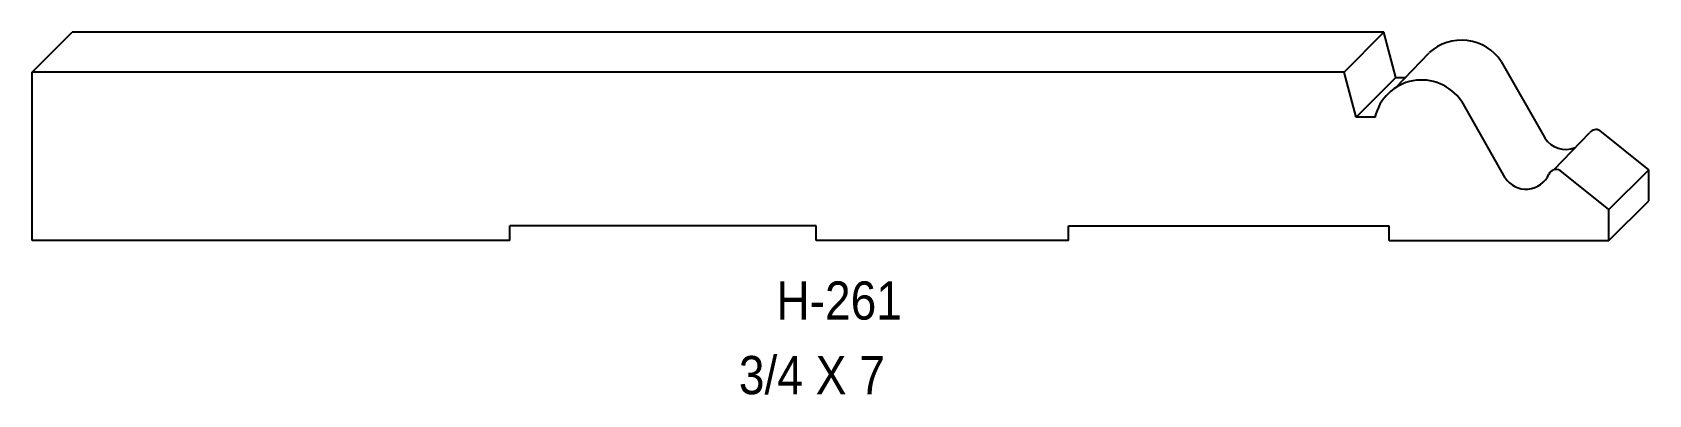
# Model space of a CAD drawing. Extents: x 46.87 to 54.05, y 169.26 to 170.88.
import ezdxf

# ---------------------------------------------------------------- set-up
doc = ezdxf.new("R2010")
doc.units = 0
doc.header["$LTSCALE"] = 5
doc.layers.add('PROFILE', color=7, linetype='CONTINUOUS')
doc.styles.add('TXT', font='TXT', dxfattribs={"height": 3.5})

msp = doc.modelspace()

# ---------------------------------------------------------------- linework, layer by layer
at = {"layer": 'PROFILE', "color": 1, "linetype": 'CONTINUOUS'}
for p, q in [((46.8702, 170.699), (47.0469, 170.8757)), ((52.8701, 170.8757), (47.0469, 170.8757)), ((52.6934, 170.699), (52.8701, 170.8757)), ((52.9234, 170.6743), (52.8701, 170.8757)), ((52.9221, 170.6296), (53.0711, 170.785)), ((52.6934, 170.699), (46.8702, 170.699)), ((46.8702, 169.9492), (46.8702, 170.699)), ((52.7467, 170.4976), (52.6934, 170.699)), ((53.3905, 170.7463), (53.5841, 170.4059)), ((52.7467, 170.4976), (52.9234, 170.6743)), ((52.9234, 170.6743), (52.9667, 170.6743)), ((53.2138, 170.5695), (53.4073, 170.2291)), ((52.8301, 170.4976), (52.7467, 170.4976)), ((53.6235, 170.2648), (53.7837, 170.4299)), ((54.0451, 170.2641), (53.8286, 170.4384)), ((53.8684, 170.0873), (53.6519, 170.2616)), ((53.8684, 170.0873), (54.0451, 170.2641)), ((54.0451, 170.1259), (54.0451, 170.2641)), ((53.8684, 169.9492), (54.0451, 170.1259)), ((53.8684, 169.9492), (53.8684, 170.0873)), ((50.3491, 170.0149), (48.9892, 170.0149)), ((48.9892, 169.9492), (48.9892, 170.0149)), ((50.3491, 169.9492), (50.3491, 170.0149)), ((51.4703, 169.9492), (51.4703, 170.0149)), ((51.4703, 170.0149), (52.8925, 170.0149)), ((52.8925, 169.9492), (52.8925, 170.0149)), ((48.9892, 169.9492), (46.8702, 169.9492)), ((51.4703, 169.9492), (50.3491, 169.9492)), ((52.8925, 169.9492), (53.8684, 169.9492))]:
    msp.add_line(p, q, dxfattribs=at)
for centre, major_axis, start_param, end_param in [((53.2141, 170.628), (0, 0.2124), -0.980062, 0.738583), ((53.0374, 170.4512), (0, 0.2124), -0.980062, 1.350944), ((53.6773, 170.4654), (0, 0.1106), -4.144279, -2.759877), ((53.811, 170.4086), (0.0346, 0), 1.035546, 2.480941), ((53.6343, 170.2319), (0.0346, 0), 1.035546, 2.739973), ((53.5006, 170.2887), (0.1106, 0), -2.573482, -0.401619)]:
    msp.add_ellipse(centre, major_axis=major_axis, ratio=1, start_param=start_param, end_param=end_param, dxfattribs=at)

# ---------------------------------------------------------------- texts
at = {"layer": 'PROFILE', "color": 1, "linetype": 'CONTINUOUS', "style": 'TXT', "width": 0.9}
for s, p in [('H-261', (50.1731, 169.5981)), ('3/4 X 7', (50.0065, 169.2666))]:
    msp.add_text(s, height=0.16996, dxfattribs=at).set_placement(p)

doc.saveas('drawing.dxf')
